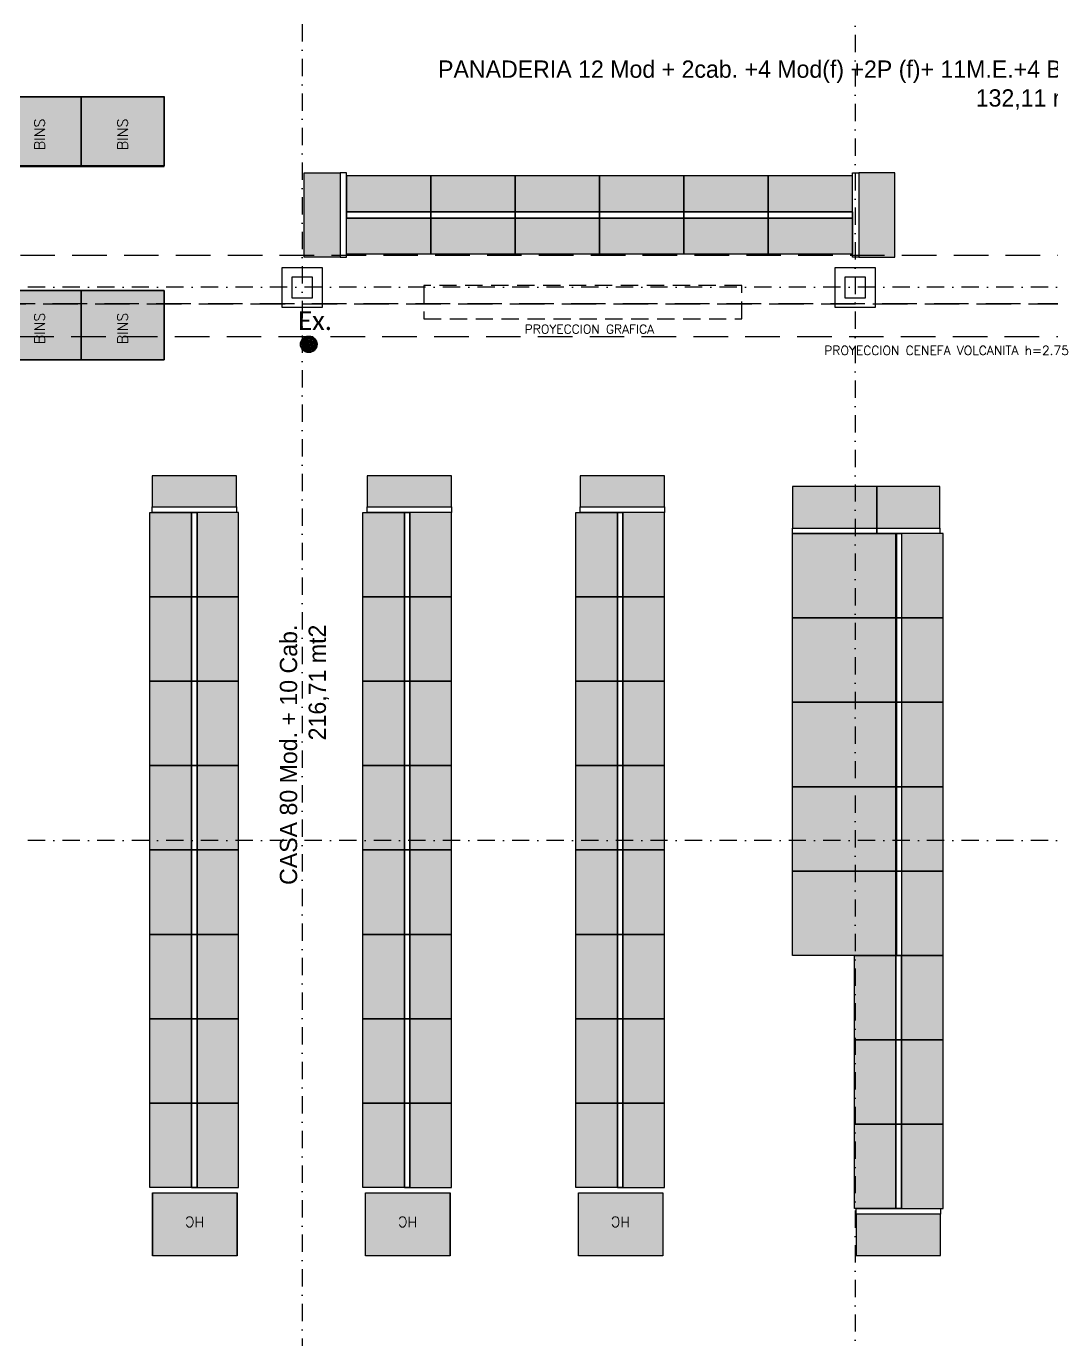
# Model space of a CAD drawing. Header units: millimetres. Extents: x 340 to 1003762, y 22 to 362022.
# Drawn here: x 584230 to 599061, y 267838 to 286831 of the extents above; entities that cross this region are included whole.
import ezdxf
from ezdxf.enums import TextEntityAlignment as Align

# ---------------------------------------------------------------- set-up
doc = ezdxf.new("R2010")
doc.units = ezdxf.units.MM
doc.linetypes.add('LSBB_P_002 - PLANTA 1° NIVEL SALA DE VENTAS$0$DASHDOT2', pattern=[0.5, 0.25, -0.125, 0, -0.125])
doc.linetypes.add('LSBB_P_002 - PLANTA 1° NIVEL SALA DE VENTAS$0$HIDDEN', pattern=[0.375, 0.25, -0.125])
for name, color, linetype in [('A-DEMOLICION SV', 40, 'Continuous'), ('LSBB_P_002 - PLANTA 1° NIVEL SALA DE VENTAS$0$A-GONDOLAS', 1, 'Continuous'), ('LSBB_P_002 - PLANTA 1° NIVEL SALA DE VENTAS$0$A-LAYOUT', 7, 'Continuous'), ('LSBB_P_002 - PLANTA 1° NIVEL SALA DE VENTAS$0$A-SALA-MUEB-ESPC', 1, 'Continuous'), ('LSBB_P_002 - PLANTA 1° NIVEL SALA DE VENTAS$0$A-TEXTO SV', 2, 'LSBB_P_002 - PLANTA 1° NIVEL SALA DE VENTAS$0$DASHDOT2'), ('LSBB_P_002 - PLANTA 1° NIVEL SALA DE VENTAS$0$CENEFA', 6, 'LSBB_P_002 - PLANTA 1° NIVEL SALA DE VENTAS$0$HIDDEN'), ('LSBB_P_002 - PLANTA 1° NIVEL SALA DE VENTAS$0$EJES', 8, 'LSBB_P_002 - PLANTA 1° NIVEL SALA DE VENTAS$0$DASHDOT2'), ('LSBB_P_002 - PLANTA 1° NIVEL SALA DE VENTAS$0$ESTRUCTURA', 5, 'Continuous'), ('LSBB_P_002 - PLANTA 1° NIVEL SALA DE VENTAS$0$LAYOUT$0$A-GONDOLAS DELGADO', 8, 'Continuous'), ('LSBB_P_002 - PLANTA 1° NIVEL SALA DE VENTAS$0$LAYOUT$0$A-SALA-HATCH-HOGAR', 31, 'Continuous'), ('LSBB_P_002 - PLANTA 1° NIVEL SALA DE VENTAS$0$LAYOUT$0$A-SALA-HATCH-PERFUMERIA', 210, 'Continuous'), ('LSBB_P_002 - PLANTA 1° NIVEL SALA DE VENTAS$0$N- EXTINTOR O RH', 1, 'Continuous'), ('LSBB_P_002 - PLANTA 1° NIVEL SALA DE VENTAS$0$TEXTO LAYOUT', 2, 'Continuous'), ('LSBB_P_002 - PLANTA 1° NIVEL SALA DE VENTAS$0$ZOCALOS-HORM', 8, 'Continuous')]:
    doc.layers.add(name, color=color, linetype=linetype)
doc.layers.add('LSBB_P_002 - PLANTA 1° NIVEL SALA DE VENTAS$0$LAYOUT$0$A-SALA-HATCH-PANADERIA', color=7, linetype='Continuous', true_color=0x9e0000)
doc.styles.add('LSBB_P_002 - PLANTA 1° NIVEL SALA DE VENTAS$0$LAYOUT$0$ARQ', font='SIMPLEX.shx')
doc.styles.add('LSBB_P_002 - PLANTA 1° NIVEL SALA DE VENTAS$0$LAYOUT$0$REF-LAYOUT N+0.00 E 03$0$REF-LAYOUT N+0.00 E 02$0$Walmart_CENTURY GOTHIC', font='GOTHIC.TTF')
doc.styles.add('LSBB_P_002 - PLANTA 1° NIVEL SALA DE VENTAS$0$REF-LAYOUT-19$0$REF-LAYOUT-13$0$ROMANS', font='romans', dxfattribs={"height": 52})
doc.styles.add('LSBB_P_002 - PLANTA 1° NIVEL SALA DE VENTAS$0$STANDARD', font='txt')

# ---------------------------------------------------------------- blocks, each defined once
blk = doc.blocks.new('LSBB_P_002 - PLANTA 1° NIVEL SALA DE VENTAS$0$LAYOUT$0$REF-LAYOUT N+0.00 E 03$0$REF-LAYOUT N+0.00 E 02$0$G. 122 X 52')
at = {"ltscale": 3}
blk.add_hatch(color=256, dxfattribs=at).paths.add_polyline_path([(6150.759, -1137.469), (6149.539, -1137.469), (6149.539, -1137.989), (6150.759, -1137.989)])
at = {"layer": 'LSBB_P_002 - PLANTA 1° NIVEL SALA DE VENTAS$0$A-GONDOLAS', "ltscale": 3}
for points in [[(6150.759, -1137.469), (6149.539, -1137.469), (6149.539, -1137.379), (6150.759, -1137.379), (6150.759, -1137.469)], [(6150.759, -1137.469), (6149.539, -1137.469), (6149.539, -1137.989), (6150.759, -1137.989), (6150.759, -1137.469)]]:
    blk.add_lwpolyline(points, dxfattribs=at)
blk = doc.blocks.new('LSBB_P_002 - PLANTA 1° NIVEL SALA DE VENTAS$0$LAYOUT$0$G. 160 X 122')
h = blk.add_hatch(color=256)
h.dxf.hatch_style = 1
h.paths.add_polyline_path([(6412.026, -1871.985), (6412.026, -1873.205), (6413.526, -1873.205), (6413.526, -1871.985)])
at = {"layer": 'LSBB_P_002 - PLANTA 1° NIVEL SALA DE VENTAS$0$A-SALA-MUEB-ESPC', "elevation": 0}
blk.add_lwpolyline([(6412.026, -1871.985), (6412.026, -1873.205), (6413.526, -1873.205), (6413.526, -1871.985)], close=True, dxfattribs=at)
blk = doc.blocks.new('LSBB_P_002 - PLANTA 1° NIVEL SALA DE VENTAS$0$LAYOUT$0$G. 122 X 60')
h = blk.add_hatch(color=256)
h.dxf.hatch_style = 1
h.paths.add_polyline_path([(-0.005, 0), (0.595, 0), (0.595, 1.22), (-0.005, 1.22)])
at = {"layer": 'LSBB_P_002 - PLANTA 1° NIVEL SALA DE VENTAS$0$A-GONDOLAS'}
for points in [[(-0.005, 0), (-0.085, 0), (-0.085, 1.22), (-0.005, 1.22)], [(-0.005, 0), (0.595, 0), (0.595, 1.22), (-0.005, 1.22)]]:
    blk.add_lwpolyline(points, close=True, dxfattribs=at)
blk = doc.blocks.new('LSBB_P_002 - PLANTA 1° NIVEL SALA DE VENTAS$0$LAYOUT$0$A$C51CB6419')
h = blk.add_hatch(color=256)
h.dxf.hatch_style = 1
h.paths.add_polyline_path([(0, 0.08), (0, 0.68), (0.91, 0.68), (0.91, 0.08)])
at = {"layer": 'LSBB_P_002 - PLANTA 1° NIVEL SALA DE VENTAS$0$A-GONDOLAS'}
for points in [[(0, 0.08), (0, 0.68), (0.91, 0.68), (0.91, 0.08)], [(0, 0.08), (0, 0), (0.91, 0), (0.91, 0.08)]]:
    blk.add_lwpolyline(points, close=True, dxfattribs=at)
blk = doc.blocks.new('LSBB_P_002 - PLANTA 1° NIVEL SALA DE VENTAS$0$LAYOUT$0$HC')
h = blk.add_hatch(color=256)
h.dxf.hatch_style = 1
h.paths.add_polyline_path([(6422.808, -1888.825), (6422.808, -1887.915), (6421.588, -1887.915), (6421.588, -1888.825)])
h.paths.add_polyline_path([(6422.032, -1888.518), (6422.371, -1888.518), (6422.371, -1888.293), (6422.032, -1888.293)], flags=24)
at = {"layer": 'LSBB_P_002 - PLANTA 1° NIVEL SALA DE VENTAS$0$A-SALA-MUEB-ESPC', "ltscale": 3, "elevation": 0}
blk.add_lwpolyline([(6422.808, -1888.825), (6421.588, -1888.825), (6421.588, -1887.915), (6422.808, -1887.915)], close=True, dxfattribs=at)
at = {"layer": 'LSBB_P_002 - PLANTA 1° NIVEL SALA DE VENTAS$0$A-SALA-MUEB-ESPC', "insert": (6422.202, -1888.405), "char_height": 0.15, "attachment_point": 5, "style": 'LSBB_P_002 - PLANTA 1° NIVEL SALA DE VENTAS$0$LAYOUT$0$ARQ'}
blk.add_mtext_dynamic_manual_height_columns('HC', width=0.81053, gutter_width=1, heights=[0.229], dxfattribs=at)
blk = doc.blocks.new('LSBB_P_002 - PLANTA 1° NIVEL SALA DE VENTAS$0$LAYOUT$0$G. 122 X 45')
at = {"ltscale": 3}
blk.add_hatch(color=256, dxfattribs=at).paths.add_polyline_path([(6154.804, -1143.284), (6154.804, -1144.504), (6154.354, -1144.504), (6154.354, -1143.284)])
at = {"layer": 'LSBB_P_002 - PLANTA 1° NIVEL SALA DE VENTAS$0$A-GONDOLAS', "ltscale": 3}
blk.add_lwpolyline([(6154.274, -1143.284), (6154.274, -1144.504), (6154.354, -1144.504), (6154.354, -1143.284)], close=True, dxfattribs=at)
blk.add_lwpolyline([(6154.804, -1143.284), (6154.804, -1144.504), (6154.354, -1144.504), (6154.354, -1143.284), (6154.804, -1143.284)], dxfattribs=at)
blk = doc.blocks.new('LSBB_P_002 - PLANTA 1° NIVEL SALA DE VENTAS$0$LAYOUT$0$BINS')
h = blk.add_hatch(color=256)
h.dxf.hatch_style = 1
h.paths.add_polyline_path([(6149.929, -1161.864), (6149.929, -1163.064), (6148.929, -1163.064), (6148.929, -1161.864)])
at = {"layer": 'LSBB_P_002 - PLANTA 1° NIVEL SALA DE VENTAS$0$A-SALA-MUEB-ESPC'}
blk.add_lwpolyline([(6149.929, -1161.864), (6149.929, -1163.064), (6148.929, -1163.064), (6148.929, -1161.864)], close=True, dxfattribs=at)
at = {"layer": 'LSBB_P_002 - PLANTA 1° NIVEL SALA DE VENTAS$0$A-SALA-MUEB-ESPC', "style": 'LSBB_P_002 - PLANTA 1° NIVEL SALA DE VENTAS$0$LAYOUT$0$ARQ'}
blk.add_text('BINS', height=0.15, rotation=180, dxfattribs=at).set_placement((6149.704, -1162.39))
blk = doc.blocks.new('LSBB_P_002 - PLANTA 1° NIVEL SALA DE VENTAS$0$SVLY')
at = {"layer": 'LSBB_P_002 - PLANTA 1° NIVEL SALA DE VENTAS$0$ESTRUCTURA'}
for points in [[(1011.289, 297.31), (1011.289, 297.01), (1011.589, 297.01), (1011.589, 297.31)], [(1019.289, 297.31), (1019.289, 297.01), (1019.589, 297.01), (1019.589, 297.31)]]:
    blk.add_lwpolyline(points, close=True, dxfattribs=at)
at = {"layer": 'LSBB_P_002 - PLANTA 1° NIVEL SALA DE VENTAS$0$LAYOUT$0$A-GONDOLAS DELGADO'}
for points in [[(1008.243, 299.913), (1007.043, 299.913), (1007.043, 298.913), (1008.243, 298.913)], [(1009.443, 299.913), (1008.243, 299.913), (1008.243, 298.913), (1009.443, 298.913)], [(1009.839, 292.688), (1009.239, 292.688), (1009.239, 293.908), (1009.839, 293.908)], [(1009.839, 292.688), (1009.919, 292.688), (1009.919, 293.908), (1009.839, 293.908)], [(1009.919, 292.688), (1009.839, 292.688), (1009.839, 293.908), (1009.919, 293.908)], [(1009.919, 292.688), (1010.519, 292.688), (1010.519, 293.908), (1009.919, 293.908)], [(1012.919, 292.688), (1012.319, 292.688), (1012.319, 293.908), (1012.919, 293.908)], [(1012.919, 292.688), (1012.999, 292.688), (1012.999, 293.908), (1012.919, 293.908)], [(1012.999, 292.688), (1012.919, 292.688), (1012.919, 293.908), (1012.999, 293.908)], [(1012.999, 292.688), (1013.599, 292.688), (1013.599, 293.908), (1012.999, 293.908)], [(1015.999, 292.688), (1015.399, 292.688), (1015.399, 293.908), (1015.999, 293.908)], [(1015.999, 292.688), (1016.079, 292.688), (1016.079, 293.908), (1015.999, 293.908)], [(1016.079, 292.688), (1015.999, 292.688), (1015.999, 293.908), (1016.079, 293.908)], [(1016.079, 292.688), (1016.679, 292.688), (1016.679, 293.908), (1016.079, 293.908)], [(1009.839, 291.468), (1009.239, 291.468), (1009.239, 292.688), (1009.839, 292.688)], [(1009.839, 291.468), (1009.919, 291.468), (1009.919, 292.688), (1009.839, 292.688)], [(1009.919, 291.468), (1009.839, 291.468), (1009.839, 292.688), (1009.919, 292.688)], [(1009.919, 291.468), (1010.519, 291.468), (1010.519, 292.688), (1009.919, 292.688)], [(1012.919, 291.468), (1012.319, 291.468), (1012.319, 292.688), (1012.919, 292.688)], [(1012.919, 291.468), (1012.999, 291.468), (1012.999, 292.688), (1012.919, 292.688)], [(1012.999, 291.468), (1012.919, 291.468), (1012.919, 292.688), (1012.999, 292.688)], [(1012.999, 291.468), (1013.599, 291.468), (1013.599, 292.688), (1012.999, 292.688)], [(1015.999, 291.468), (1015.399, 291.468), (1015.399, 292.688), (1015.999, 292.688)], [(1015.999, 291.468), (1016.079, 291.468), (1016.079, 292.688), (1015.999, 292.688)], [(1016.079, 291.468), (1015.999, 291.468), (1015.999, 292.688), (1016.079, 292.688)], [(1016.079, 291.468), (1016.679, 291.468), (1016.679, 292.688), (1016.079, 292.688)], [(1009.839, 290.248), (1009.239, 290.248), (1009.239, 291.468), (1009.839, 291.468)], [(1009.839, 290.248), (1009.919, 290.248), (1009.919, 291.468), (1009.839, 291.468)], [(1009.919, 290.248), (1009.839, 290.248), (1009.839, 291.468), (1009.919, 291.468)], [(1009.919, 290.248), (1010.519, 290.248), (1010.519, 291.468), (1009.919, 291.468)], [(1012.919, 290.248), (1012.319, 290.248), (1012.319, 291.468), (1012.919, 291.468)], [(1012.919, 290.248), (1012.999, 290.248), (1012.999, 291.468), (1012.919, 291.468)], [(1012.999, 290.248), (1012.919, 290.248), (1012.919, 291.468), (1012.999, 291.468)], [(1012.999, 290.248), (1013.599, 290.248), (1013.599, 291.468), (1012.999, 291.468)], [(1015.999, 290.248), (1015.399, 290.248), (1015.399, 291.468), (1015.999, 291.468)], [(1015.999, 290.248), (1016.079, 290.248), (1016.079, 291.468), (1015.999, 291.468)], [(1016.079, 290.248), (1015.999, 290.248), (1015.999, 291.468), (1016.079, 291.468)], [(1016.079, 290.248), (1016.679, 290.248), (1016.679, 291.468), (1016.079, 291.468)], [(1009.839, 289.028), (1009.239, 289.028), (1009.239, 290.248), (1009.839, 290.248)], [(1009.839, 289.028), (1009.919, 289.028), (1009.919, 290.248), (1009.839, 290.248)], [(1009.919, 289.028), (1009.839, 289.028), (1009.839, 290.248), (1009.919, 290.248)], [(1009.919, 289.028), (1010.519, 289.028), (1010.519, 290.248), (1009.919, 290.248)], [(1012.919, 289.028), (1012.319, 289.028), (1012.319, 290.248), (1012.919, 290.248)], [(1012.919, 289.028), (1012.999, 289.028), (1012.999, 290.248), (1012.919, 290.248)], [(1012.999, 289.028), (1012.919, 289.028), (1012.919, 290.248), (1012.999, 290.248)], [(1012.999, 289.028), (1013.599, 289.028), (1013.599, 290.248), (1012.999, 290.248)], [(1015.999, 289.028), (1015.399, 289.028), (1015.399, 290.248), (1015.999, 290.248)], [(1015.999, 289.028), (1016.079, 289.028), (1016.079, 290.248), (1015.999, 290.248)], [(1016.079, 289.028), (1015.999, 289.028), (1015.999, 290.248), (1016.079, 290.248)], [(1016.079, 289.028), (1016.679, 289.028), (1016.679, 290.248), (1016.079, 290.248)], [(1009.839, 287.808), (1009.239, 287.808), (1009.239, 289.028), (1009.839, 289.028)], [(1009.839, 287.808), (1009.919, 287.808), (1009.919, 289.028), (1009.839, 289.028)], [(1009.919, 287.808), (1009.839, 287.808), (1009.839, 289.028), (1009.919, 289.028)], [(1009.919, 287.808), (1010.519, 287.808), (1010.519, 289.028), (1009.919, 289.028)], [(1012.919, 287.808), (1012.319, 287.808), (1012.319, 289.028), (1012.919, 289.028)], [(1012.919, 287.808), (1012.999, 287.808), (1012.999, 289.028), (1012.919, 289.028)], [(1012.999, 287.808), (1012.919, 287.808), (1012.919, 289.028), (1012.999, 289.028)], [(1012.999, 287.808), (1013.599, 287.808), (1013.599, 289.028), (1012.999, 289.028)], [(1015.999, 287.808), (1015.399, 287.808), (1015.399, 289.028), (1015.999, 289.028)], [(1015.999, 287.808), (1016.079, 287.808), (1016.079, 289.028), (1015.999, 289.028)], [(1016.079, 287.808), (1015.999, 287.808), (1015.999, 289.028), (1016.079, 289.028)], [(1016.079, 287.808), (1016.679, 287.808), (1016.679, 289.028), (1016.079, 289.028)], [(1009.839, 286.588), (1009.239, 286.588), (1009.239, 287.808), (1009.839, 287.808)], [(1009.839, 286.588), (1009.919, 286.588), (1009.919, 287.808), (1009.839, 287.808)], [(1009.919, 286.588), (1009.839, 286.588), (1009.839, 287.808), (1009.919, 287.808)], [(1009.919, 286.588), (1010.519, 286.588), (1010.519, 287.808), (1009.919, 287.808)], [(1012.919, 286.588), (1012.319, 286.588), (1012.319, 287.808), (1012.919, 287.808)], [(1012.919, 286.588), (1012.999, 286.588), (1012.999, 287.808), (1012.919, 287.808)], [(1012.999, 286.588), (1012.919, 286.588), (1012.919, 287.808), (1012.999, 287.808)], [(1012.999, 286.588), (1013.599, 286.588), (1013.599, 287.808), (1012.999, 287.808)], [(1015.999, 286.588), (1015.399, 286.588), (1015.399, 287.808), (1015.999, 287.808)], [(1015.999, 286.588), (1016.079, 286.588), (1016.079, 287.808), (1015.999, 287.808)], [(1016.079, 286.588), (1015.999, 286.588), (1015.999, 287.808), (1016.079, 287.808)], [(1016.079, 286.588), (1016.679, 286.588), (1016.679, 287.808), (1016.079, 287.808)], [(1009.839, 285.368), (1009.239, 285.368), (1009.239, 286.588), (1009.839, 286.588)], [(1009.839, 285.368), (1009.919, 285.368), (1009.919, 286.588), (1009.839, 286.588)], [(1009.919, 285.368), (1009.839, 285.368), (1009.839, 286.588), (1009.919, 286.588)], [(1009.919, 285.368), (1010.519, 285.368), (1010.519, 286.588), (1009.919, 286.588)], [(1012.919, 285.368), (1012.319, 285.368), (1012.319, 286.588), (1012.919, 286.588)], [(1012.919, 285.368), (1012.999, 285.368), (1012.999, 286.588), (1012.919, 286.588)], [(1012.999, 285.368), (1012.919, 285.368), (1012.919, 286.588), (1012.999, 286.588)], [(1012.999, 285.368), (1013.599, 285.368), (1013.599, 286.588), (1012.999, 286.588)], [(1015.999, 285.368), (1015.399, 285.368), (1015.399, 286.588), (1015.999, 286.588)], [(1015.999, 285.368), (1016.079, 285.368), (1016.079, 286.588), (1015.999, 286.588)], [(1016.079, 285.368), (1015.999, 285.368), (1015.999, 286.588), (1016.079, 286.588)], [(1016.079, 285.368), (1016.679, 285.368), (1016.679, 286.588), (1016.079, 286.588)], [(1009.839, 284.148), (1009.239, 284.148), (1009.239, 285.368), (1009.839, 285.368)], [(1009.839, 284.148), (1009.919, 284.148), (1009.919, 285.368), (1009.839, 285.368)], [(1009.919, 284.148), (1009.839, 284.148), (1009.839, 285.368), (1009.919, 285.368)], [(1009.919, 284.148), (1010.519, 284.148), (1010.519, 285.368), (1009.919, 285.368)], [(1012.919, 284.148), (1012.319, 284.148), (1012.319, 285.368), (1012.919, 285.368)], [(1012.919, 284.148), (1012.999, 284.148), (1012.999, 285.368), (1012.919, 285.368)], [(1012.999, 284.148), (1012.919, 284.148), (1012.919, 285.368), (1012.999, 285.368)], [(1012.999, 284.148), (1013.599, 284.148), (1013.599, 285.368), (1012.999, 285.368)], [(1015.999, 284.148), (1015.399, 284.148), (1015.399, 285.368), (1015.999, 285.368)], [(1015.999, 284.148), (1016.079, 284.148), (1016.079, 285.368), (1015.999, 285.368)], [(1016.079, 284.148), (1015.999, 284.148), (1015.999, 285.368), (1016.079, 285.368)], [(1016.079, 284.148), (1016.679, 284.148), (1016.679, 285.368), (1016.079, 285.368)]]:
    blk.add_lwpolyline(points, close=True, dxfattribs=at)
at = {"layer": 'LSBB_P_002 - PLANTA 1° NIVEL SALA DE VENTAS$0$LAYOUT$0$A-GONDOLAS DELGADO', "elevation": 0}
for points in [[(1008.243, 297.116), (1007.043, 297.116), (1007.043, 296.116), (1008.243, 296.116)], [(1009.443, 297.116), (1008.243, 297.116), (1008.243, 296.116), (1009.443, 296.116)], [(1019.753, 293.683), (1019.753, 294.283), (1018.533, 294.283), (1018.533, 293.683)], [(1020.663, 293.683), (1020.663, 294.283), (1019.753, 294.283), (1019.753, 293.683)], [(1019.753, 293.683), (1019.753, 293.603), (1018.533, 293.603), (1018.533, 293.683)], [(1020.663, 293.683), (1020.663, 293.603), (1019.753, 293.603), (1019.753, 293.683)], [(1020.033, 293.603), (1020.033, 292.383), (1018.533, 292.383), (1018.533, 293.603)], [(1020.108, 292.383), (1020.028, 292.383), (1020.028, 293.603), (1020.108, 293.603)], [(1020.108, 292.383), (1020.708, 292.383), (1020.708, 293.603), (1020.108, 293.603)], [(1020.033, 292.383), (1020.033, 291.163), (1018.533, 291.163), (1018.533, 292.383)], [(1020.108, 291.163), (1020.028, 291.163), (1020.028, 292.383), (1020.108, 292.383)], [(1020.108, 291.163), (1020.708, 291.163), (1020.708, 292.383), (1020.108, 292.383)], [(1020.033, 291.163), (1020.033, 289.943), (1018.533, 289.943), (1018.533, 291.163)], [(1020.108, 289.943), (1020.028, 289.943), (1020.028, 291.163), (1020.108, 291.163)], [(1020.108, 289.943), (1020.708, 289.943), (1020.708, 291.163), (1020.108, 291.163)], [(1020.033, 289.943), (1020.033, 288.723), (1018.533, 288.723), (1018.533, 289.943)], [(1020.108, 288.723), (1020.028, 288.723), (1020.028, 289.943), (1020.108, 289.943)], [(1020.108, 288.723), (1020.708, 288.723), (1020.708, 289.943), (1020.108, 289.943)], [(1020.033, 288.723), (1020.033, 287.503), (1018.533, 287.503), (1018.533, 288.723)], [(1020.108, 287.503), (1020.028, 287.503), (1020.028, 288.723), (1020.108, 288.723)], [(1020.108, 287.503), (1020.708, 287.503), (1020.708, 288.723), (1020.108, 288.723)], [(1020.028, 286.283), (1019.428, 286.283), (1019.428, 287.503), (1020.028, 287.503)], [(1020.028, 286.283), (1020.108, 286.283), (1020.108, 287.503), (1020.028, 287.503)], [(1020.108, 286.283), (1020.028, 286.283), (1020.028, 287.503), (1020.108, 287.503)], [(1020.108, 286.283), (1020.708, 286.283), (1020.708, 287.503), (1020.108, 287.503)], [(1020.028, 285.063), (1019.428, 285.063), (1019.428, 286.283), (1020.028, 286.283)], [(1020.028, 285.063), (1020.108, 285.063), (1020.108, 286.283), (1020.028, 286.283)], [(1020.108, 285.063), (1020.028, 285.063), (1020.028, 286.283), (1020.108, 286.283)], [(1020.108, 285.063), (1020.708, 285.063), (1020.708, 286.283), (1020.108, 286.283)], [(1020.028, 283.843), (1019.428, 283.843), (1019.428, 285.063), (1020.028, 285.063)], [(1020.028, 283.843), (1020.108, 283.843), (1020.108, 285.063), (1020.028, 285.063)], [(1020.108, 283.843), (1020.028, 283.843), (1020.028, 285.063), (1020.108, 285.063)], [(1020.108, 283.843), (1020.708, 283.843), (1020.708, 285.063), (1020.108, 285.063)], [(1019.453, 283.763), (1019.453, 283.843), (1020.673, 283.843), (1020.673, 283.763)], [(1019.453, 283.763), (1019.453, 283.163), (1020.673, 283.163), (1020.673, 283.763)]]:
    blk.add_lwpolyline(points, close=True, dxfattribs=at)
at = {"layer": 'LSBB_P_002 - PLANTA 1° NIVEL SALA DE VENTAS$0$LAYOUT$0$A-GONDOLAS DELGADO', "ltscale": 3}
for points in [[(1010.489, 294.438), (1009.269, 294.438), (1009.269, 293.988), (1010.489, 293.988), (1010.489, 294.438)], [(1013.599, 294.438), (1012.379, 294.438), (1012.379, 293.988), (1013.599, 293.988), (1013.599, 294.438)], [(1016.679, 294.438), (1015.459, 294.438), (1015.459, 293.988), (1016.679, 293.988), (1016.679, 294.438)]]:
    blk.add_lwpolyline(points, dxfattribs=at)
for points in [[(1010.489, 293.908), (1009.269, 293.908), (1009.269, 293.988), (1010.489, 293.988)], [(1013.599, 293.908), (1012.379, 293.908), (1012.379, 293.988), (1013.599, 293.988)], [(1016.679, 293.908), (1015.459, 293.908), (1015.459, 293.988), (1016.679, 293.988)]]:
    blk.add_lwpolyline(points, close=True, dxfattribs=at)
at = {"layer": 'LSBB_P_002 - PLANTA 1° NIVEL SALA DE VENTAS$0$LAYOUT$0$A-GONDOLAS DELGADO', "ltscale": 3, "elevation": 0}
for points in [[(1009.277, 284.07), (1010.497, 284.07), (1010.497, 283.16), (1009.277, 283.16)], [(1012.357, 284.07), (1013.577, 284.07), (1013.577, 283.16), (1012.357, 283.16)], [(1015.437, 284.07), (1016.657, 284.07), (1016.657, 283.16), (1015.437, 283.16)]]:
    blk.add_lwpolyline(points, close=True, dxfattribs=at)
at = {"layer": 'LSBB_P_002 - PLANTA 1° NIVEL SALA DE VENTAS$0$LAYOUT$0$A-SALA-HATCH-HOGAR', "xscale": -1, "rotation": 270}
for p in [(2153.773, -5860.365), (2156.883, -5860.365), (2159.963, -5860.365)]:
    blk.add_blockref('LSBB_P_002 - PLANTA 1° NIVEL SALA DE VENTAS$0$LAYOUT$0$G. 122 X 45', p, dxfattribs=at)
at = {"layer": 'LSBB_P_002 - PLANTA 1° NIVEL SALA DE VENTAS$0$LAYOUT$0$A-SALA-HATCH-HOGAR'}
for name, p, rotation in [('LSBB_P_002 - PLANTA 1° NIVEL SALA DE VENTAS$0$LAYOUT$0$G. 122 X 60', (1019.753, 293.688, 0), 90), ('LSBB_P_002 - PLANTA 1° NIVEL SALA DE VENTAS$0$LAYOUT$0$HC', (7432.086, -1604.755, 0), 180), ('LSBB_P_002 - PLANTA 1° NIVEL SALA DE VENTAS$0$LAYOUT$0$HC', (7435.166, -1604.755, 0), 180), ('LSBB_P_002 - PLANTA 1° NIVEL SALA DE VENTAS$0$LAYOUT$0$HC', (7438.246, -1604.755, 0), 180)]:
    blk.add_blockref(name, p, dxfattribs=dict(at, rotation=rotation))
at = {"layer": 'LSBB_P_002 - PLANTA 1° NIVEL SALA DE VENTAS$0$LAYOUT$0$A-SALA-HATCH-HOGAR', "xscale": -1}
for name, p in [('LSBB_P_002 - PLANTA 1° NIVEL SALA DE VENTAS$0$LAYOUT$0$A$C51CB6419', (1020.663, 293.603, 0)), ('LSBB_P_002 - PLANTA 1° NIVEL SALA DE VENTAS$0$LAYOUT$0$G. 122 X 60', (1009.834, 292.688)), ('LSBB_P_002 - PLANTA 1° NIVEL SALA DE VENTAS$0$LAYOUT$0$G. 122 X 60', (1012.914, 292.688)), ('LSBB_P_002 - PLANTA 1° NIVEL SALA DE VENTAS$0$LAYOUT$0$G. 122 X 60', (1015.994, 292.688)), ('LSBB_P_002 - PLANTA 1° NIVEL SALA DE VENTAS$0$LAYOUT$0$G. 160 X 122', (7432.059, 2165.588, 0)), ('LSBB_P_002 - PLANTA 1° NIVEL SALA DE VENTAS$0$LAYOUT$0$G. 122 X 60', (1009.834, 291.468)), ('LSBB_P_002 - PLANTA 1° NIVEL SALA DE VENTAS$0$LAYOUT$0$G. 122 X 60', (1012.914, 291.468)), ('LSBB_P_002 - PLANTA 1° NIVEL SALA DE VENTAS$0$LAYOUT$0$G. 122 X 60', (1015.994, 291.468)), ('LSBB_P_002 - PLANTA 1° NIVEL SALA DE VENTAS$0$LAYOUT$0$G. 160 X 122', (7432.059, 2164.368, 0)), ('LSBB_P_002 - PLANTA 1° NIVEL SALA DE VENTAS$0$LAYOUT$0$G. 122 X 60', (1009.834, 290.248)), ('LSBB_P_002 - PLANTA 1° NIVEL SALA DE VENTAS$0$LAYOUT$0$G. 122 X 60', (1012.914, 290.248)), ('LSBB_P_002 - PLANTA 1° NIVEL SALA DE VENTAS$0$LAYOUT$0$G. 122 X 60', (1015.994, 290.248)), ('LSBB_P_002 - PLANTA 1° NIVEL SALA DE VENTAS$0$LAYOUT$0$G. 160 X 122', (7432.059, 2163.148, 0)), ('LSBB_P_002 - PLANTA 1° NIVEL SALA DE VENTAS$0$LAYOUT$0$G. 122 X 60', (1009.834, 289.028)), ('LSBB_P_002 - PLANTA 1° NIVEL SALA DE VENTAS$0$LAYOUT$0$G. 122 X 60', (1012.914, 289.028)), ('LSBB_P_002 - PLANTA 1° NIVEL SALA DE VENTAS$0$LAYOUT$0$G. 122 X 60', (1015.994, 289.028)), ('LSBB_P_002 - PLANTA 1° NIVEL SALA DE VENTAS$0$LAYOUT$0$G. 160 X 122', (7432.059, 2161.928, 0)), ('LSBB_P_002 - PLANTA 1° NIVEL SALA DE VENTAS$0$LAYOUT$0$G. 122 X 60', (1009.834, 287.808)), ('LSBB_P_002 - PLANTA 1° NIVEL SALA DE VENTAS$0$LAYOUT$0$G. 122 X 60', (1012.914, 287.808)), ('LSBB_P_002 - PLANTA 1° NIVEL SALA DE VENTAS$0$LAYOUT$0$G. 122 X 60', (1015.994, 287.808)), ('LSBB_P_002 - PLANTA 1° NIVEL SALA DE VENTAS$0$LAYOUT$0$G. 160 X 122', (7432.059, 2160.708, 0)), ('LSBB_P_002 - PLANTA 1° NIVEL SALA DE VENTAS$0$LAYOUT$0$G. 122 X 60', (1009.834, 286.588)), ('LSBB_P_002 - PLANTA 1° NIVEL SALA DE VENTAS$0$LAYOUT$0$G. 122 X 60', (1012.914, 286.588)), ('LSBB_P_002 - PLANTA 1° NIVEL SALA DE VENTAS$0$LAYOUT$0$G. 122 X 60', (1015.994, 286.588)), ('LSBB_P_002 - PLANTA 1° NIVEL SALA DE VENTAS$0$LAYOUT$0$G. 122 X 60', (1020.023, 286.283, 0)), ('LSBB_P_002 - PLANTA 1° NIVEL SALA DE VENTAS$0$LAYOUT$0$G. 122 X 60', (1009.834, 285.368)), ('LSBB_P_002 - PLANTA 1° NIVEL SALA DE VENTAS$0$LAYOUT$0$G. 122 X 60', (1012.914, 285.368)), ('LSBB_P_002 - PLANTA 1° NIVEL SALA DE VENTAS$0$LAYOUT$0$G. 122 X 60', (1015.994, 285.368)), ('LSBB_P_002 - PLANTA 1° NIVEL SALA DE VENTAS$0$LAYOUT$0$G. 122 X 60', (1020.023, 285.063, 0)), ('LSBB_P_002 - PLANTA 1° NIVEL SALA DE VENTAS$0$LAYOUT$0$G. 122 X 60', (1009.834, 284.148)), ('LSBB_P_002 - PLANTA 1° NIVEL SALA DE VENTAS$0$LAYOUT$0$G. 122 X 60', (1012.914, 284.148)), ('LSBB_P_002 - PLANTA 1° NIVEL SALA DE VENTAS$0$LAYOUT$0$G. 122 X 60', (1015.994, 284.148)), ('LSBB_P_002 - PLANTA 1° NIVEL SALA DE VENTAS$0$LAYOUT$0$G. 122 X 60', (1020.023, 283.843, 0))]:
    blk.add_blockref(name, p, dxfattribs=at)
at = {"layer": 'LSBB_P_002 - PLANTA 1° NIVEL SALA DE VENTAS$0$LAYOUT$0$A-SALA-HATCH-HOGAR'}
for p in [(1009.924, 292.688), (1013.004, 292.688), (1016.084, 292.688), (1009.924, 291.468), (1013.004, 291.468), (1016.084, 291.468), (1009.924, 290.248), (1013.004, 290.248), (1016.084, 290.248), (1009.924, 289.028), (1013.004, 289.028), (1016.084, 289.028), (1009.924, 287.808), (1013.004, 287.808), (1016.084, 287.808), (1009.924, 286.588), (1013.004, 286.588), (1016.084, 286.588), (1009.924, 285.368), (1013.004, 285.368), (1016.084, 285.368), (1009.924, 284.148), (1013.004, 284.148), (1016.084, 284.148)]:
    blk.add_blockref('LSBB_P_002 - PLANTA 1° NIVEL SALA DE VENTAS$0$LAYOUT$0$G. 122 X 60', p, dxfattribs=at)
at = {"layer": 'LSBB_P_002 - PLANTA 1° NIVEL SALA DE VENTAS$0$LAYOUT$0$A-SALA-HATCH-PANADERIA'}
for name, p, rotation in [('LSBB_P_002 - PLANTA 1° NIVEL SALA DE VENTAS$0$LAYOUT$0$BINS', (2170.107, 6448.852), 270), ('LSBB_P_002 - PLANTA 1° NIVEL SALA DE VENTAS$0$LAYOUT$0$BINS', (2171.307, 6448.852), 270), ('LSBB_P_002 - PLANTA 1° NIVEL SALA DE VENTAS$0$LAYOUT$0$REF-LAYOUT N+0.00 E 03$0$REF-LAYOUT N+0.00 E 02$0$G. 122 X 52', (7162.839, -839.215), 180), ('LSBB_P_002 - PLANTA 1° NIVEL SALA DE VENTAS$0$LAYOUT$0$REF-LAYOUT N+0.00 E 03$0$REF-LAYOUT N+0.00 E 02$0$G. 122 X 52', (7164.059, -839.215), 180), ('LSBB_P_002 - PLANTA 1° NIVEL SALA DE VENTAS$0$LAYOUT$0$REF-LAYOUT N+0.00 E 03$0$REF-LAYOUT N+0.00 E 02$0$G. 122 X 52', (7165.279, -839.215), 180), ('LSBB_P_002 - PLANTA 1° NIVEL SALA DE VENTAS$0$LAYOUT$0$REF-LAYOUT N+0.00 E 03$0$REF-LAYOUT N+0.00 E 02$0$G. 122 X 52', (7166.499, -839.215), 180), ('LSBB_P_002 - PLANTA 1° NIVEL SALA DE VENTAS$0$LAYOUT$0$REF-LAYOUT N+0.00 E 03$0$REF-LAYOUT N+0.00 E 02$0$G. 122 X 52', (7167.719, -839.215), 180), ('LSBB_P_002 - PLANTA 1° NIVEL SALA DE VENTAS$0$LAYOUT$0$REF-LAYOUT N+0.00 E 03$0$REF-LAYOUT N+0.00 E 02$0$G. 122 X 52', (7168.939, -839.215), 180), ('LSBB_P_002 - PLANTA 1° NIVEL SALA DE VENTAS$0$LAYOUT$0$REF-LAYOUT N+0.00 E 03$0$REF-LAYOUT N+0.00 E 02$0$G. 122 X 52', (-117.978, -5851.94), 90), ('LSBB_P_002 - PLANTA 1° NIVEL SALA DE VENTAS$0$LAYOUT$0$BINS', (2170.107, 6446.045, 0), 270), ('LSBB_P_002 - PLANTA 1° NIVEL SALA DE VENTAS$0$LAYOUT$0$BINS', (2171.307, 6446.045, 0), 270)]:
    blk.add_blockref(name, p, dxfattribs=dict(at, rotation=rotation))
at = {"layer": 'LSBB_P_002 - PLANTA 1° NIVEL SALA DE VENTAS$0$LAYOUT$0$A-SALA-HATCH-PANADERIA', "xscale": -1, "rotation": 270}
blk.add_blockref('LSBB_P_002 - PLANTA 1° NIVEL SALA DE VENTAS$0$LAYOUT$0$REF-LAYOUT N+0.00 E 03$0$REF-LAYOUT N+0.00 E 02$0$G. 122 X 52', (2149.459, -5851.94), dxfattribs=at)
at = {"layer": 'LSBB_P_002 - PLANTA 1° NIVEL SALA DE VENTAS$0$LAYOUT$0$A-SALA-HATCH-PANADERIA', "xscale": -1}
for p in [(7162.839, 1435.633), (7164.059, 1435.633), (7165.279, 1435.633), (7166.499, 1435.633), (7167.719, 1435.633), (7168.939, 1435.633)]:
    blk.add_blockref('LSBB_P_002 - PLANTA 1° NIVEL SALA DE VENTAS$0$LAYOUT$0$REF-LAYOUT N+0.00 E 03$0$REF-LAYOUT N+0.00 E 02$0$G. 122 X 52', p, dxfattribs=at)
at = {"layer": 'LSBB_P_002 - PLANTA 1° NIVEL SALA DE VENTAS$0$LAYOUT$0$A-SALA-HATCH-PERFUMERIA'}
for p in [(1020.113, 292.383, 0), (1020.113, 291.163, 0), (1020.113, 289.943, 0), (1020.113, 288.723, 0), (1020.113, 287.503, 0), (1020.113, 286.283, 0), (1020.113, 285.063, 0), (1020.113, 283.843, 0)]:
    blk.add_blockref('LSBB_P_002 - PLANTA 1° NIVEL SALA DE VENTAS$0$LAYOUT$0$G. 122 X 60', p, dxfattribs=at)
at = {"layer": 'LSBB_P_002 - PLANTA 1° NIVEL SALA DE VENTAS$0$LAYOUT$0$A-SALA-HATCH-PERFUMERIA', "rotation": 270}
blk.add_blockref('LSBB_P_002 - PLANTA 1° NIVEL SALA DE VENTAS$0$LAYOUT$0$G. 122 X 60', (1019.453, 283.758, 0), dxfattribs=at)
at = {"layer": 'LSBB_P_002 - PLANTA 1° NIVEL SALA DE VENTAS$0$A-TEXTO SV', "insert": (1022.854, 299.731), "char_height": 0.25, "width": 16.09077, "attachment_point": 9, "style": 'LSBB_P_002 - PLANTA 1° NIVEL SALA DE VENTAS$0$LAYOUT$0$REF-LAYOUT N+0.00 E 03$0$REF-LAYOUT N+0.00 E 02$0$Walmart_CENTURY GOTHIC'}
blk.add_mtext('PANADERIA 12 Mod + 2cab. +4 Mod(f) +2P (f)+ 11M.E.+4 Bins\\P132,11 mt2', dxfattribs=at)
at = {"layer": 'LSBB_P_002 - PLANTA 1° NIVEL SALA DE VENTAS$0$A-TEXTO SV', "insert": (1011.83, 292.286), "char_height": 0.25, "width": 6.25849, "attachment_point": 9, "rotation": 90, "style": 'LSBB_P_002 - PLANTA 1° NIVEL SALA DE VENTAS$0$LAYOUT$0$REF-LAYOUT N+0.00 E 03$0$REF-LAYOUT N+0.00 E 02$0$Walmart_CENTURY GOTHIC'}
blk.add_mtext('CASA 80 Mod. + 10 Cab. \\P216,71 mt2', dxfattribs=at)
at = {"layer": 'LSBB_P_002 - PLANTA 1° NIVEL SALA DE VENTAS$0$TEXTO LAYOUT', "color": 2, "linetype": 'Continuous', "style": 'LSBB_P_002 - PLANTA 1° NIVEL SALA DE VENTAS$0$REF-LAYOUT-19$0$REF-LAYOUT-13$0$ROMANS'}
blk.add_text('PROYECCION GRAFICA', height=0.13, dxfattribs=at).set_placement((1015.594, 296.494, -0.019), align=Align.CENTER)
blk.add_text('PROYECCION CENEFA VOLCANITA h=2.75', height=0.13, dxfattribs=at).set_placement((1018.991, 296.186))
blk.add_text('PROYECCION CENEFA VOLCANITA h=2.75', height=0.13, dxfattribs=at).set_placement((1018.991, 296.186))
blk = doc.blocks.new('LSBB_P_002 - PLANTA 1° NIVEL SALA DE VENTAS$0$A$C733336A8')
at = {"layer": 'LSBB_P_002 - PLANTA 1° NIVEL SALA DE VENTAS$0$N- EXTINTOR O RH', "linetype": 'ByBlock'}
h = blk.add_hatch(dxfattribs=at)
h.set_pattern_fill('ANSI36,_I', color=256, scale=0.126, style=2)
h.set_pattern_definition([(45, (8652.443333, -21254.299438), (0.008352698853, 0.03062656246), [0.039375, -0.007875, 0, -0.007875])])
edge = h.paths.add_edge_path()
edge.add_arc((0.172, 0.12), 0.12, 0, 360)
at = {"layer": 'LSBB_P_002 - PLANTA 1° NIVEL SALA DE VENTAS$0$N- EXTINTOR O RH'}
blk.add_circle((0.172, 0.12), 0.12, dxfattribs=at)
at = {"layer": 'LSBB_P_002 - PLANTA 1° NIVEL SALA DE VENTAS$0$N- EXTINTOR O RH', "insert": (0.262, 0.46), "char_height": 0.27, "width": 6.00887, "attachment_point": 5, "style": 'LSBB_P_002 - PLANTA 1° NIVEL SALA DE VENTAS$0$STANDARD'}
blk.add_mtext('{\\fCalibri|b0|i0|c0|p34;Ex.}', dxfattribs=at)
blk = doc.blocks.new('LSBB_P_002 - PLANTA 1° NIVEL SALA DE VENTAS$0$EXTINTORES EXISTENTES')
at = {"layer": 'LSBB_P_002 - PLANTA 1° NIVEL SALA DE VENTAS$0$N- EXTINTOR O RH', "color": 20}
blk.add_blockref('LSBB_P_002 - PLANTA 1° NIVEL SALA DE VENTAS$0$A$C733336A8', (811.283, 296.217), dxfattribs=at)
blk = doc.blocks.new('LSBB_P_002 - PLANTA 1° NIVEL SALA DE VENTAS', base_point=(223.57, 14.22))
at = {"layer": 'LSBB_P_002 - PLANTA 1° NIVEL SALA DE VENTAS$0$CENEFA', "color": 7, "ltscale": 2}
for p, q in [((874.614, 297.626), (776.124, 297.626)), ((874.614, 297.626), (799.249, 297.626)), ((872.829, 296.926), (795.694, 296.926)), ((795.694, 296.926), (872.829, 296.926)), ((872.349, 296.446), (796.174, 296.446))]:
    blk.add_line(p, q, dxfattribs=at)
at = {"layer": 'LSBB_P_002 - PLANTA 1° NIVEL SALA DE VENTAS$0$CENEFA', "color": 7}
for p, q in [((813.199, 297.19), (813.199, 296.71)), ((817.799, 297.19), (813.199, 297.19)), ((813.199, 297.19), (813.199, 296.71)), ((817.799, 297.19), (813.199, 297.19)), ((817.799, 296.71), (817.799, 297.19)), ((817.799, 296.71), (817.799, 297.19)), ((813.199, 296.71), (817.799, 296.71)), ((813.199, 296.71), (817.799, 296.71))]:
    blk.add_line(p, q, dxfattribs=at)
at = {"layer": 'LSBB_P_002 - PLANTA 1° NIVEL SALA DE VENTAS$0$CENEFA', "color": 7, "ltscale": 2}
blk.add_lwpolyline([(795.614, 253.396), (795.614, 257.716), (795.839, 257.716), (795.839, 258.156), (798.427, 258.156), (798.427, 257.917), (798.579, 257.917), (798.579, 263.416), (795.694, 263.416), (795.694, 296.926), (872.829, 296.926), (872.829, 249.191), (859.149, 249.191), (859.149, 250.068), (855.802, 250.068), (855.802, 257.679), (849.185, 257.679), (849.185, 262.955), (848.659, 262.955), (848.659, 257.129), (855.289, 257.129), (855.289, 253.396)], close=True, dxfattribs=at)
at = {"layer": 'LSBB_P_002 - PLANTA 1° NIVEL SALA DE VENTAS$0$EJES'}
for p, q in [((819.439, 327.822), (819.439, 242.519)), ((811.439, 321.973), (811.439, 242.519)), ((879.738, 297.166), (769.057, 297.166)), ((879.738, 289.166), (769.057, 289.166))]:
    blk.add_line(p, q, dxfattribs=at)
at = {"layer": 'LSBB_P_002 - PLANTA 1° NIVEL SALA DE VENTAS$0$ESTRUCTURA'}
for points in [[(811.289, 297.31), (811.289, 297.01), (811.589, 297.01), (811.589, 297.31)], [(819.289, 297.31), (819.289, 297.01), (819.589, 297.01), (819.589, 297.31)]]:
    blk.add_lwpolyline(points, close=True, dxfattribs=at)
at = {"layer": 'LSBB_P_002 - PLANTA 1° NIVEL SALA DE VENTAS$0$ZOCALOS-HORM'}
for points in [[(811.729, 296.87), (811.149, 296.87), (811.149, 297.45), (811.729, 297.45)], [(819.729, 296.87), (819.149, 296.87), (819.149, 297.45), (819.729, 297.45)]]:
    blk.add_lwpolyline(points, close=True, dxfattribs=at)
at = {"layer": 'LSBB_P_002 - PLANTA 1° NIVEL SALA DE VENTAS$0$A-LAYOUT', "color": 1}
blk.add_blockref('LSBB_P_002 - PLANTA 1° NIVEL SALA DE VENTAS$0$SVLY', (-200, 0), dxfattribs=at)
at = {"layer": 'LSBB_P_002 - PLANTA 1° NIVEL SALA DE VENTAS$0$N- EXTINTOR O RH'}
blk.add_blockref('LSBB_P_002 - PLANTA 1° NIVEL SALA DE VENTAS$0$EXTINTORES EXISTENTES', (0.08, 0.003), dxfattribs=at)
at = {"layer": 'LSBB_P_002 - PLANTA 1° NIVEL SALA DE VENTAS$0$TEXTO LAYOUT', "color": 2, "linetype": 'Continuous', "style": 'LSBB_P_002 - PLANTA 1° NIVEL SALA DE VENTAS$0$REF-LAYOUT-19$0$REF-LAYOUT-13$0$ROMANS'}
blk.add_text('PROYECCION CENEFA VOLCANITA h=2.75', height=0.13, dxfattribs=at).set_placement((818.991, 296.186))

msp = doc.modelspace()

# ---------------------------------------------------------------- block references
at = {"layer": 'A-DEMOLICION SV', "xscale": 1000, "yscale": 1000, "zscale": 1000}
msp.add_blockref('LSBB_P_002 - PLANTA 1° NIVEL SALA DE VENTAS', (351, 112), dxfattribs=at)

doc.saveas('drawing.dxf')
